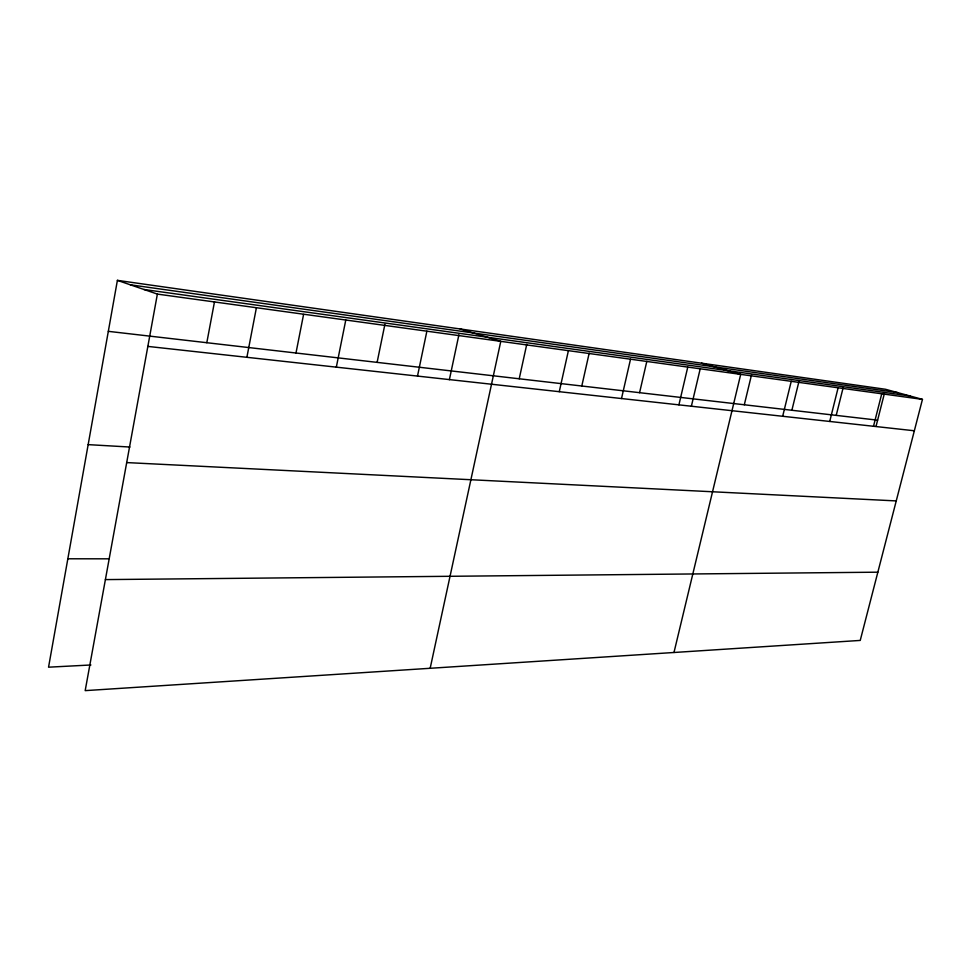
<?xml version="1.0" encoding="UTF-8"?>
<svg xmlns="http://www.w3.org/2000/svg" width="971" height="971" viewBox="0 0 971 971"><rect width="100%" height="100%" fill="white"/><g stroke="black" fill="none" stroke-linecap="round" stroke-linejoin="round"><path stroke-width="1.46" d="M117.394 280.364L157.375 294.092L85.181 690.636L860.233 640.423L922.45 399.384L885.479 389.274L117.394 280.364L48.55 667.186L90.91 664.977M206.811 342.714L214.518 301.653M246.889 357.304L256.405 307.722M295.985 353.007L303.583 314.398M336.33 367.147L345.785 320.017M377.112 362.377L384.904 324.314M417.506 376.08L426.876 331.184M449.379 379.71L458.907 334.752M430.165 668.291L500.781 341.355L460.133 328.963M519.218 378.787L526.755 344.329M559.272 391.689L568.399 350.665M581.799 386.009L589.179 353.153M621.513 398.535L630.519 359.209M639.586 392.685L646.82 361.321M678.911 404.858L687.771 367.087M691.376 406.242L700.188 368.895M673.983 652.488L740.703 374.369L701.535 363.19M744.308 404.773L751.542 374.721M782.675 416.28L791.231 381.324M791.875 410.272L798.951 381.469M829.72 421.45L838.119 387.781M836.213 415.382L843.119 387.781M873.499 426.269L881.753 393.789M876.121 426.051L884.399 393.486M105.402 579.602L877.845 572.186M67.849 558.786L108.716 558.823M126.703 462.584L896.245 500.915M88.167 444.633L129.932 447.036M147.847 346.404L914.354 430.772M108.327 331.342L877.614 420.164M157.375 294.092L922.45 399.384M143.939 289.479L910.118 396.01M130.357 284.806L897.544 392.575"/></g></svg>
